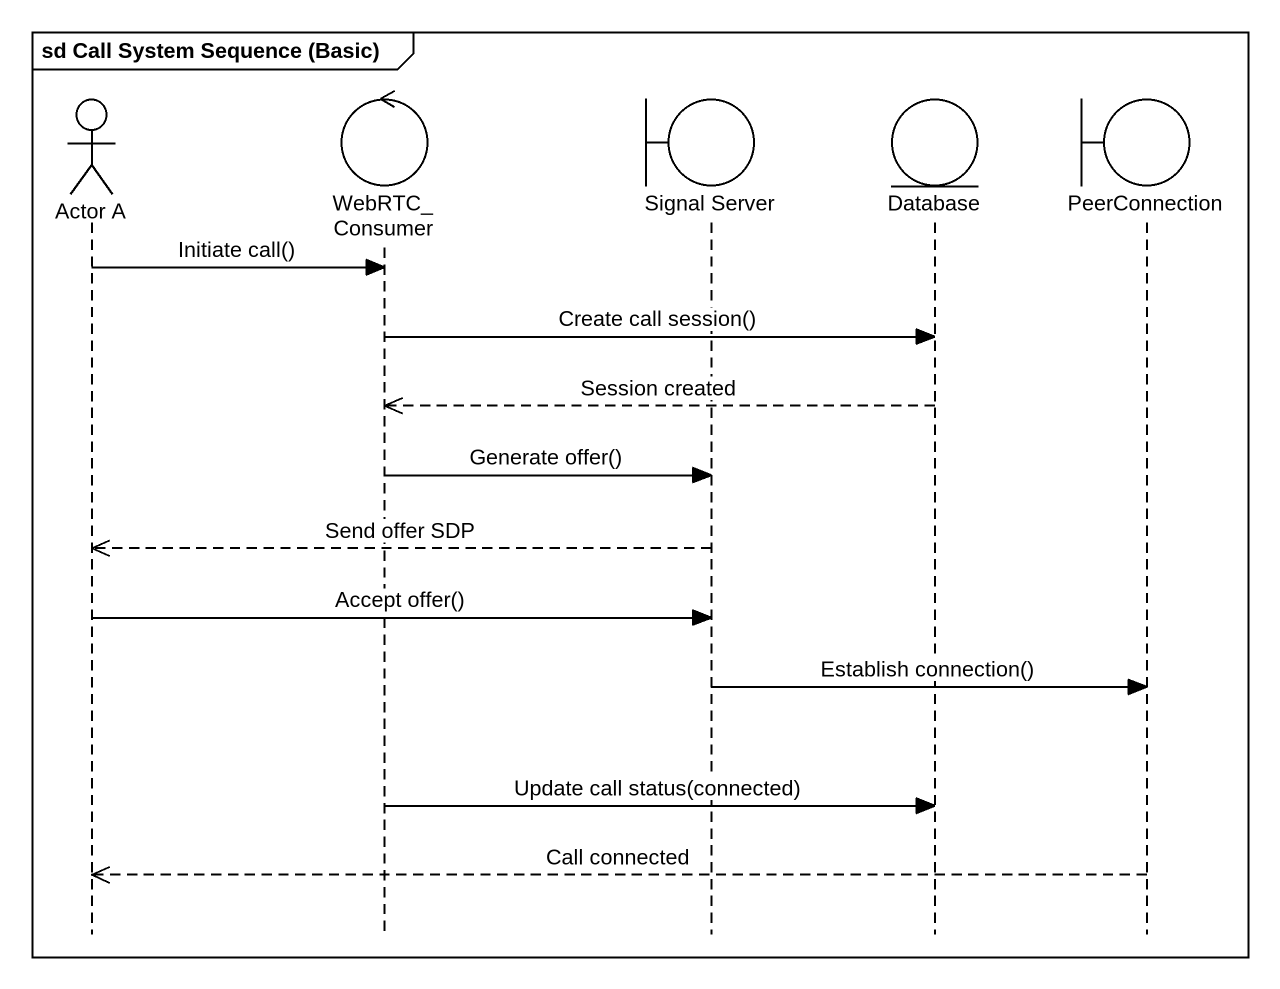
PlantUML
@startuml
mainframe sd Call System Sequence (Basic)
hide footbox
actor "Actor A" as Actor_A
control WebRTC_Consumer
boundary "Signal Server" as Signal_Server
entity "Database" as Database_
boundary PeerConnection

Actor_A -> WebRTC_Consumer : Initiate call()
WebRTC_Consumer -> Database_ : Create call session()
Database_ -->> WebRTC_Consumer : Session created
WebRTC_Consumer -> Signal_Server : Generate offer()
Signal_Server -->> Actor_A : Send offer SDP
Actor_A -> Signal_Server : Accept offer()
Signal_Server -> PeerConnection : Establish connection()
WebRTC_Consumer -> Database_ : Update call status(connected)
PeerConnection -->> Actor_A : Call connected
@enduml
